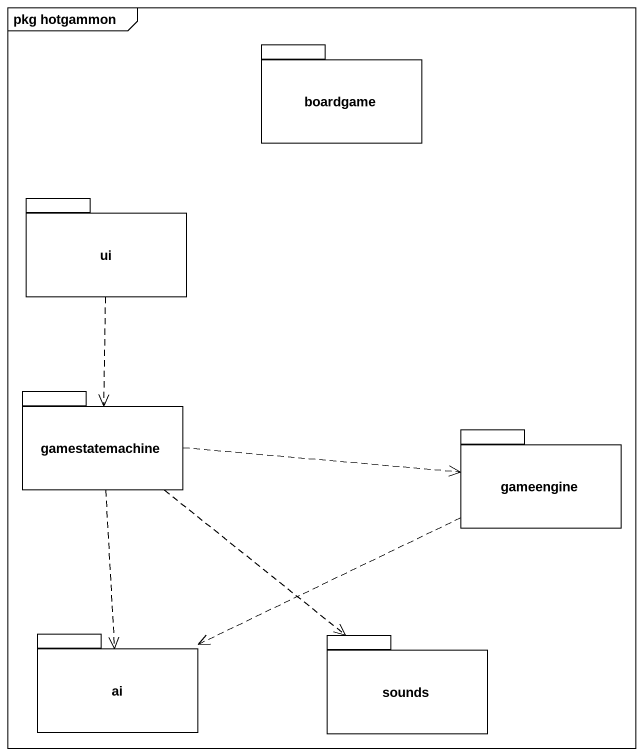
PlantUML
@startuml
mainframe pkg hotgammon
package boardgame {
}
package ui {
}
package gamestatemachine {
}
package gameengine {
}
package ai {
}
package sounds {
}
ui ..> gamestatemachine
gamestatemachine .right.> gameengine
gamestatemachine ..> ai
gamestatemachine ..> sounds
gameengine .left.> ai
@enduml
